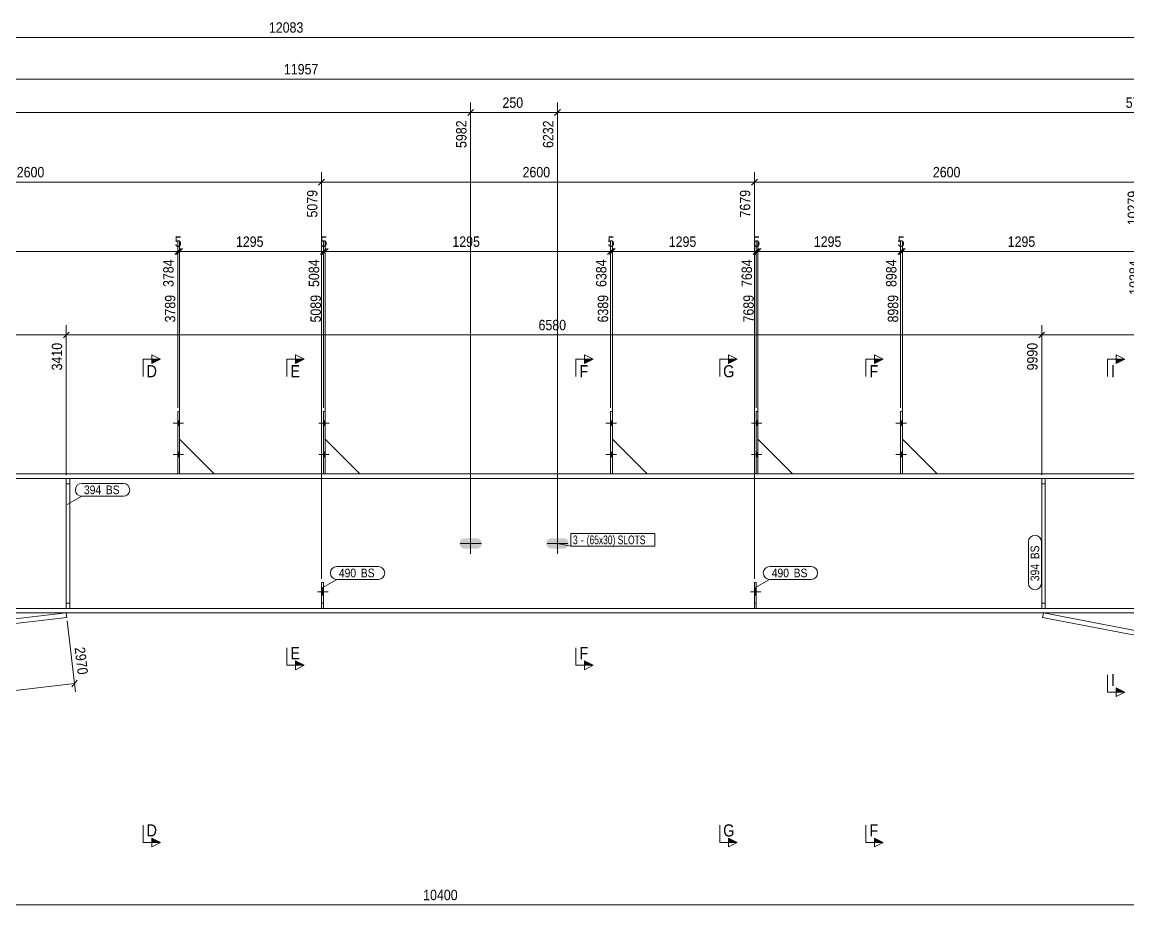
# Model space of a CAD drawing. Header units: millimetres. Extents: x 2 to 1174, y 1 to 825.
# Drawn here: x 450 to 768.3, y 285.3 to 539.3 of the extents above; entities that cross this region are included whole.
import ezdxf

# ---------------------------------------------------------------- set-up
doc = ezdxf.new("R2010")
doc.units = ezdxf.units.MM
for name, pattern in [('XKITLINE00', [0]), ('XKITLINE01', [4, 1, -1, 1, -1]), ('XKITLINE02', [4, 2, -2])]:
    doc.linetypes.add(name, pattern=pattern)
for name, color, linetype, lineweight in [('Bolt', 3, 'Continuous', 0), ('BoltMark', 7, 'Continuous', 0), ('Dimensions', 7, 'Continuous', 0), ('Part', 2, 'Continuous', 0), ('PartMark', 7, 'Continuous', 0), ('Section', 6, 'Continuous', 0)]:
    doc.layers.add(name, color=color, linetype=linetype, lineweight=lineweight)
doc.styles.add('ARIAL', font='ARIAL.TTF')
doc.styles.add('ARIAL_NARROW', font='ARIALN.TTF')

# ---------------------------------------------------------------- blocks, each defined once
blk = doc.blocks.new('*A13')
at = {"layer": 'Bolt'}
for points in [[(661.3, 424.62), (661.8, 424.62), (661.8, 423.22), (661.3, 423.22)], [(661.3, 424.62), (661.8, 424.62), (661.8, 423.22), (661.3, 423.22)], [(661.3, 415.62), (661.8, 415.62), (661.8, 414.22), (661.3, 414.22)], [(661.3, 415.62), (661.8, 415.62), (661.8, 414.22), (661.3, 414.22)]]:
    blk.add_hatch(color=3, dxfattribs=at).paths.add_polyline_path(points, flags=17)
at = {"layer": 'Bolt', "color": 3, "linetype": 'XKITLINE00', "lineweight": 0}
for p, q in [((662.96, 423.92), (659.96, 423.92)), ((662.96, 423.92), (659.96, 423.92)), ((661.8, 424.62), (661.3, 424.62)), ((661.8, 424.62), (661.3, 424.62)), ((661.8, 423.22), (661.3, 423.22)), ((661.8, 423.22), (661.3, 423.22)), ((662.96, 414.92), (659.96, 414.92)), ((662.96, 414.92), (659.96, 414.92)), ((661.8, 415.62), (661.3, 415.62)), ((661.8, 415.62), (661.3, 415.62)), ((661.8, 414.22), (661.3, 414.22)), ((661.8, 414.22), (661.3, 414.22))]:
    blk.add_line(p, q, dxfattribs=at)
blk = doc.blocks.new('*A14')
at = {"layer": 'Bolt'}
for points in [[(702.88, 424.62), (703.38, 424.62), (703.38, 423.22), (702.88, 423.22)], [(702.88, 424.62), (703.38, 424.62), (703.38, 423.22), (702.88, 423.22)], [(702.88, 415.62), (703.38, 415.62), (703.38, 414.22), (702.88, 414.22)], [(702.88, 415.62), (703.38, 415.62), (703.38, 414.22), (702.88, 414.22)]]:
    blk.add_hatch(color=3, dxfattribs=at).paths.add_polyline_path(points, flags=17)
at = {"layer": 'Bolt', "color": 3, "linetype": 'XKITLINE00', "lineweight": 0}
for p, q in [((704.54, 423.92), (701.54, 423.92)), ((704.54, 423.92), (701.54, 423.92)), ((703.38, 424.62), (702.88, 424.62)), ((703.38, 424.62), (702.88, 424.62)), ((703.38, 423.22), (702.88, 423.22)), ((703.38, 423.22), (702.88, 423.22)), ((704.54, 414.92), (701.54, 414.92)), ((704.54, 414.92), (701.54, 414.92)), ((703.38, 415.62), (702.88, 415.62)), ((703.38, 415.62), (702.88, 415.62)), ((703.38, 414.22), (702.88, 414.22)), ((703.38, 414.22), (702.88, 414.22))]:
    blk.add_line(p, q, dxfattribs=at)
blk = doc.blocks.new('*A18')
at = {"layer": 'Part', "color": 2, "linetype": 'XKITLINE00', "lineweight": 0}
for p, q in [((478.74, 409.32), (121.71, 409.32)), ((478.74, 408.02), (123.04, 408.02)), ((520.32, 409.32), (478.84, 409.32)), ((520.32, 408.02), (478.84, 408.02)), ((562.22, 409.32), (520.42, 409.32)), ((562.22, 408.02), (520.42, 408.02)), ((644.9, 409.32), (562.32, 409.32)), ((644.9, 408.02), (562.32, 408.02)), ((686.8, 409.32), (645, 409.32)), ((686.8, 408.02), (645, 408.02)), ((728.38, 409.32), (686.9, 409.32)), ((728.38, 408.02), (686.9, 408.02)), ((940.15, 409.32), (728.48, 409.32)), ((940.15, 408.02), (728.48, 408.02)), ((161.41, 370.62), (478.74, 370.62)), ((162.74, 369.32), (478.74, 369.32)), ((478.84, 370.62), (520.32, 370.62)), ((478.84, 369.32), (520.32, 369.32)), ((520.42, 370.62), (562.22, 370.62)), ((520.42, 369.32), (562.22, 369.32)), ((562.32, 370.62), (644.9, 370.62)), ((562.32, 369.32), (644.9, 369.32)), ((645, 370.62), (686.8, 370.62)), ((645, 369.32), (686.8, 369.32)), ((686.9, 370.62), (728.38, 370.62)), ((686.9, 369.32), (728.38, 369.32)), ((728.48, 370.62), (940.15, 370.62)), ((728.48, 369.32), (940.15, 369.32))]:
    blk.add_line(p, q, dxfattribs=at)
blk = doc.blocks.new('*A26')
at = {"layer": 'Part', "color": 2, "linetype": 'XKITLINE00', "lineweight": 0}
for p, q in [((536.22, 370.62), (536.22, 378.12)), ((536.22, 378.12), (536.72, 378.12)), ((536.72, 378.12), (536.72, 370.62))]:
    blk.add_line(p, q, dxfattribs=at)
at = {"layer": 'Part', "color": 7, "linetype": 'XKITLINE01', "lineweight": 0}
for p, q in [((536.22, 372.12), (536.72, 372.12)), ((536.72, 370.62), (536.22, 370.62))]:
    blk.add_line(p, q, dxfattribs=at)
blk = doc.blocks.new('*A27')
at = {"layer": 'Part', "color": 7, "linetype": 'XKITLINE01', "lineweight": 0}
for p, q in [((536.22, 378.12), (536.22, 370.62)), ((536.72, 378.12), (536.22, 378.12)), ((536.72, 370.62), (536.72, 378.12)), ((536.22, 372.12), (536.72, 372.12)), ((536.22, 370.62), (536.72, 370.62))]:
    blk.add_line(p, q, dxfattribs=at)
blk = doc.blocks.new('*A28')
at = {"layer": 'Part', "color": 2, "linetype": 'XKITLINE00', "lineweight": 0}
for p, q in [((660.8, 370.62), (660.8, 378.12)), ((660.8, 378.12), (661.3, 378.12)), ((661.3, 378.12), (661.3, 370.62))]:
    blk.add_line(p, q, dxfattribs=at)
at = {"layer": 'Part', "color": 7, "linetype": 'XKITLINE01', "lineweight": 0}
for p, q in [((660.8, 372.12), (661.3, 372.12)), ((661.3, 370.62), (660.8, 370.62))]:
    blk.add_line(p, q, dxfattribs=at)
blk = doc.blocks.new('*A29')
at = {"layer": 'Part', "color": 7, "linetype": 'XKITLINE01', "lineweight": 0}
for p, q in [((660.8, 378.12), (660.8, 370.62)), ((661.3, 378.12), (660.8, 378.12)), ((661.3, 370.62), (661.3, 378.12)), ((660.8, 372.12), (661.3, 372.12)), ((660.8, 370.62), (661.3, 370.62))]:
    blk.add_line(p, q, dxfattribs=at)
blk = doc.blocks.new('*A38')
at = {"layer": 'Part', "color": 2, "linetype": 'XKITLINE00', "lineweight": 0}
blk.add_line((505.32, 409.32), (495.32, 419.32), dxfattribs=at)
at = {"layer": 'Part', "color": 7, "linetype": 'XKITLINE01', "lineweight": 0}
for p, q in [((495.32, 419.32), (495.32, 409.32)), ((495.32, 409.32), (505.32, 409.32))]:
    blk.add_line(p, q, dxfattribs=at)
blk = doc.blocks.new('*A39')
at = {"layer": 'Part', "color": 2, "linetype": 'XKITLINE00', "lineweight": 0}
for p, q in [((495.32, 427.32), (494.82, 427.32)), ((494.82, 427.32), (494.82, 409.32)), ((495.32, 409.32), (495.32, 427.32))]:
    blk.add_line(p, q, dxfattribs=at)
at = {"layer": 'Part', "color": 7, "linetype": 'XKITLINE01', "lineweight": 0}
blk.add_line((494.82, 409.32), (495.32, 409.32), dxfattribs=at)
blk = doc.blocks.new('*A40')
at = {"layer": 'Part', "color": 2, "linetype": 'XKITLINE00', "lineweight": 0}
blk.add_line((547.22, 409.32), (537.22, 419.32), dxfattribs=at)
at = {"layer": 'Part', "color": 7, "linetype": 'XKITLINE01', "lineweight": 0}
for p, q in [((537.22, 419.32), (537.22, 409.32)), ((537.22, 409.32), (547.22, 409.32))]:
    blk.add_line(p, q, dxfattribs=at)
blk = doc.blocks.new('*A41')
at = {"layer": 'Part', "color": 2, "linetype": 'XKITLINE00', "lineweight": 0}
for p, q in [((537.22, 427.32), (536.72, 427.32)), ((536.72, 427.32), (536.72, 409.32)), ((537.22, 409.32), (537.22, 427.32))]:
    blk.add_line(p, q, dxfattribs=at)
at = {"layer": 'Part', "color": 7, "linetype": 'XKITLINE01', "lineweight": 0}
blk.add_line((536.72, 409.32), (537.22, 409.32), dxfattribs=at)
blk = doc.blocks.new('*A42')
at = {"layer": 'Part', "color": 2, "linetype": 'XKITLINE00', "lineweight": 0}
blk.add_line((629.9, 409.32), (619.9, 419.32), dxfattribs=at)
at = {"layer": 'Part', "color": 7, "linetype": 'XKITLINE01', "lineweight": 0}
for p, q in [((619.9, 419.32), (619.9, 409.32)), ((619.9, 409.32), (629.9, 409.32))]:
    blk.add_line(p, q, dxfattribs=at)
blk = doc.blocks.new('*A43')
at = {"layer": 'Part', "color": 2, "linetype": 'XKITLINE00', "lineweight": 0}
for p, q in [((619.9, 427.32), (619.4, 427.32)), ((619.4, 427.32), (619.4, 409.32)), ((619.9, 409.32), (619.9, 427.32))]:
    blk.add_line(p, q, dxfattribs=at)
at = {"layer": 'Part', "color": 7, "linetype": 'XKITLINE01', "lineweight": 0}
blk.add_line((619.4, 409.32), (619.9, 409.32), dxfattribs=at)
blk = doc.blocks.new('*A44')
at = {"layer": 'Part', "color": 2, "linetype": 'XKITLINE00', "lineweight": 0}
blk.add_line((671.8, 409.32), (661.8, 419.32), dxfattribs=at)
at = {"layer": 'Part', "color": 7, "linetype": 'XKITLINE01', "lineweight": 0}
for p, q in [((661.8, 419.32), (661.8, 409.32)), ((661.8, 409.32), (671.8, 409.32))]:
    blk.add_line(p, q, dxfattribs=at)
blk = doc.blocks.new('*A45')
at = {"layer": 'Part', "color": 2, "linetype": 'XKITLINE00', "lineweight": 0}
for p, q in [((661.8, 427.32), (661.3, 427.32)), ((661.3, 427.32), (661.3, 409.32)), ((661.8, 409.32), (661.8, 427.32))]:
    blk.add_line(p, q, dxfattribs=at)
at = {"layer": 'Part', "color": 7, "linetype": 'XKITLINE01', "lineweight": 0}
blk.add_line((661.3, 409.32), (661.8, 409.32), dxfattribs=at)
blk = doc.blocks.new('*A46')
at = {"layer": 'Part', "color": 2, "linetype": 'XKITLINE00', "lineweight": 0}
blk.add_line((713.38, 409.32), (703.38, 419.32), dxfattribs=at)
at = {"layer": 'Part', "color": 7, "linetype": 'XKITLINE01', "lineweight": 0}
for p, q in [((703.38, 419.32), (703.38, 409.32)), ((703.38, 409.32), (713.38, 409.32))]:
    blk.add_line(p, q, dxfattribs=at)
blk = doc.blocks.new('*A47')
at = {"layer": 'Part', "color": 2, "linetype": 'XKITLINE00', "lineweight": 0}
for p, q in [((703.38, 427.32), (702.88, 427.32)), ((702.88, 427.32), (702.88, 409.32)), ((703.38, 409.32), (703.38, 427.32))]:
    blk.add_line(p, q, dxfattribs=at)
at = {"layer": 'Part', "color": 7, "linetype": 'XKITLINE01', "lineweight": 0}
blk.add_line((702.88, 409.32), (703.38, 409.32), dxfattribs=at)
blk = doc.blocks.new('*A52')
at = {"layer": 'Part', "color": 7, "linetype": 'XKITLINE01', "lineweight": 0}
for p, q in [((744.48, 408.02), (743.48, 408.02)), ((743.48, 408.02), (743.48, 370.62)), ((744.48, 370.62), (744.48, 408.02)), ((743.48, 406.52), (744.48, 406.52)), ((743.48, 372.12), (744.48, 372.12)), ((743.48, 370.62), (744.48, 370.62))]:
    blk.add_line(p, q, dxfattribs=at)
blk = doc.blocks.new('*A53')
at = {"layer": 'Part', "color": 2, "linetype": 'XKITLINE00', "lineweight": 0}
for p, q in [((743.48, 370.62), (743.48, 408.02)), ((744.48, 408.02), (744.48, 370.62))]:
    blk.add_line(p, q, dxfattribs=at)
at = {"layer": 'Part', "color": 7, "linetype": 'XKITLINE01', "lineweight": 0}
for p, q in [((744.48, 408.02), (743.48, 408.02)), ((743.48, 406.52), (744.48, 406.52)), ((744.48, 372.12), (743.48, 372.12)), ((744.48, 370.62), (743.48, 370.62))]:
    blk.add_line(p, q, dxfattribs=at)
blk = doc.blocks.new('*A54')
at = {"layer": 'Part', "color": 2, "linetype": 'XKITLINE00', "lineweight": 0}
for p, q in [((743.98, 369.32), (743.73, 368.04)), ((940.15, 331.64), (743.98, 369.32)), ((938.69, 369.32), (940.15, 367.86)), ((940.15, 330.32), (743.73, 368.04))]:
    blk.add_line(p, q, dxfattribs=at)
at = {"layer": 'Part', "color": 7, "linetype": 'XKITLINE01', "lineweight": 0}
for p, q in [((743.98, 369.32), (938.69, 369.32)), ((940.15, 330.32), (940.15, 367.86))]:
    blk.add_line(p, q, dxfattribs=at)
blk = doc.blocks.new('*A58')
at = {"layer": 'Part', "color": 2, "linetype": 'XKITLINE00', "lineweight": 0}
for p, q in [((163.8, 368.28), (164.23, 369.32)), ((163.81, 368.3), (164.23, 369.32)), ((462.74, 369.32), (194.96, 337.9)), ((462.74, 369.32), (462.89, 368.03)), ((163.81, 368.3), (163.8, 368.28)), ((194.96, 337.9), (163.81, 368.3)), ((462.89, 368.03), (196.16, 336.74))]:
    blk.add_line(p, q, dxfattribs=at)
at = {"layer": 'Part', "color": 7, "linetype": 'XKITLINE01', "lineweight": 0}
for p, q in [((462.74, 369.32), (164.23, 369.32)), ((196.16, 336.74), (163.8, 368.28))]:
    blk.add_line(p, q, dxfattribs=at)
blk = doc.blocks.new('*A59')
at = {"layer": 'Part', "color": 7, "linetype": 'XKITLINE01', "lineweight": 0}
for p, q in [((462.74, 408.02), (462.74, 370.62)), ((462.74, 408.02), (463.74, 408.02)), ((463.74, 408.02), (463.74, 370.62)), ((462.74, 406.52), (463.74, 406.52)), ((463.74, 372.12), (462.74, 372.12)), ((463.74, 370.62), (462.74, 370.62))]:
    blk.add_line(p, q, dxfattribs=at)
blk = doc.blocks.new('*A60')
at = {"layer": 'Part', "color": 2, "linetype": 'XKITLINE00', "lineweight": 0}
for p, q in [((462.74, 370.62), (462.74, 408.02)), ((463.74, 408.02), (463.74, 370.62))]:
    blk.add_line(p, q, dxfattribs=at)
at = {"layer": 'Part', "color": 7, "linetype": 'XKITLINE01', "lineweight": 0}
for p, q in [((462.74, 408.02), (463.74, 408.02)), ((462.74, 406.52), (463.74, 406.52)), ((462.74, 372.12), (463.74, 372.12)), ((462.74, 370.62), (463.74, 370.62))]:
    blk.add_line(p, q, dxfattribs=at)
blk = doc.blocks.new('*A61')
at = {"layer": 'Bolt'}
for points in [[(575.87, 389.32), (575.98, 389.89), (576.31, 390.38), (576.8, 390.7), (577.37, 390.82), (580.87, 390.82), (581.44, 390.7), (581.93, 390.38), (582.25, 389.89), (582.37, 389.32), (582.25, 388.74), (581.93, 388.26), (581.44, 387.93), (580.87, 387.82), (577.37, 387.82), (576.8, 387.93), (576.31, 388.26), (575.98, 388.74)], [(600.87, 389.32), (600.98, 389.89), (601.31, 390.38), (601.8, 390.7), (602.37, 390.82), (605.87, 390.82), (606.44, 390.7), (606.93, 390.38), (607.25, 389.89), (607.37, 389.32), (607.25, 388.74), (606.93, 388.26), (606.44, 387.93), (605.87, 387.82), (602.37, 387.82), (601.8, 387.93), (601.31, 388.26), (600.98, 388.74)]]:
    blk.add_hatch(color=3, dxfattribs=at).paths.add_polyline_path(points, flags=17)
at = {"layer": 'Bolt', "color": 3, "linetype": 'XKITLINE00', "lineweight": 0}
for p, q in [((579.12, 392.32), (579.12, 386.32)), ((604.12, 392.32), (604.12, 386.32)), ((582.12, 389.32), (576.12, 389.32)), ((607.12, 389.32), (601.12, 389.32))]:
    blk.add_line(p, q, dxfattribs=at)
blk = doc.blocks.new('*A67')
at = {"layer": 'Bolt'}
blk.add_hatch(color=3, dxfattribs=at).paths.add_polyline_path([(536.72, 374.43), (536.22, 374.43), (536.22, 376.4), (536.72, 376.4)], flags=17)
at = {"layer": 'Bolt', "color": 3, "linetype": 'XKITLINE00', "lineweight": 0}
for p, q in [((536.72, 376.4), (536.22, 376.4)), ((538.07, 375.42), (535.07, 375.42)), ((536.72, 374.43), (536.22, 374.43))]:
    blk.add_line(p, q, dxfattribs=at)
blk = doc.blocks.new('*A68')
at = {"layer": 'Bolt', "color": 3, "linetype": 'XKITLINE02', "lineweight": 0}
for p, q in [((536.72, 376.4), (536.22, 376.4)), ((538.07, 375.42), (535.07, 375.42)), ((536.72, 374.43), (536.22, 374.43))]:
    blk.add_line(p, q, dxfattribs=at)
blk = doc.blocks.new('*A69')
at = {"layer": 'Bolt'}
blk.add_hatch(color=3, dxfattribs=at).paths.add_polyline_path([(661.3, 374.43), (660.8, 374.43), (660.8, 376.4), (661.3, 376.4)], flags=17)
at = {"layer": 'Bolt', "color": 3, "linetype": 'XKITLINE00', "lineweight": 0}
for p, q in [((661.3, 376.4), (660.8, 376.4)), ((662.65, 375.42), (659.65, 375.42)), ((661.3, 374.43), (660.8, 374.43))]:
    blk.add_line(p, q, dxfattribs=at)
blk = doc.blocks.new('*A70')
at = {"layer": 'Bolt', "color": 3, "linetype": 'XKITLINE02', "lineweight": 0}
for p, q in [((661.3, 376.4), (660.8, 376.4)), ((662.65, 375.42), (659.65, 375.42)), ((661.3, 374.43), (660.8, 374.43))]:
    blk.add_line(p, q, dxfattribs=at)
blk = doc.blocks.new('*A77')
at = {"layer": 'Bolt'}
for points in [[(494.82, 424.62), (495.32, 424.62), (495.32, 423.22), (494.82, 423.22)], [(494.82, 424.62), (495.32, 424.62), (495.32, 423.22), (494.82, 423.22)], [(494.82, 415.62), (495.32, 415.62), (495.32, 414.22), (494.82, 414.22)], [(494.82, 415.62), (495.32, 415.62), (495.32, 414.22), (494.82, 414.22)]]:
    blk.add_hatch(color=3, dxfattribs=at).paths.add_polyline_path(points, flags=17)
at = {"layer": 'Bolt', "color": 3, "linetype": 'XKITLINE00', "lineweight": 0}
for p, q in [((496.48, 423.92), (493.48, 423.92)), ((496.48, 423.92), (493.48, 423.92)), ((495.32, 424.62), (494.82, 424.62)), ((495.32, 424.62), (494.82, 424.62)), ((495.32, 423.22), (494.82, 423.22)), ((495.32, 423.22), (494.82, 423.22)), ((496.48, 414.92), (493.48, 414.92)), ((496.48, 414.92), (493.48, 414.92)), ((495.32, 415.62), (494.82, 415.62)), ((495.32, 415.62), (494.82, 415.62)), ((495.32, 414.22), (494.82, 414.22)), ((495.32, 414.22), (494.82, 414.22))]:
    blk.add_line(p, q, dxfattribs=at)
blk = doc.blocks.new('*A78')
at = {"layer": 'Bolt'}
for points in [[(536.72, 424.62), (537.22, 424.62), (537.22, 423.22), (536.72, 423.22)], [(536.72, 424.62), (537.22, 424.62), (537.22, 423.22), (536.72, 423.22)], [(536.72, 415.62), (537.22, 415.62), (537.22, 414.22), (536.72, 414.22)], [(536.72, 415.62), (537.22, 415.62), (537.22, 414.22), (536.72, 414.22)]]:
    blk.add_hatch(color=3, dxfattribs=at).paths.add_polyline_path(points, flags=17)
at = {"layer": 'Bolt', "color": 3, "linetype": 'XKITLINE00', "lineweight": 0}
for p, q in [((538.38, 423.92), (535.38, 423.92)), ((538.38, 423.92), (535.38, 423.92)), ((537.22, 424.62), (536.72, 424.62)), ((537.22, 424.62), (536.72, 424.62)), ((537.22, 423.22), (536.72, 423.22)), ((537.22, 423.22), (536.72, 423.22)), ((538.38, 414.92), (535.38, 414.92)), ((538.38, 414.92), (535.38, 414.92)), ((537.22, 415.62), (536.72, 415.62)), ((537.22, 415.62), (536.72, 415.62)), ((537.22, 414.22), (536.72, 414.22)), ((537.22, 414.22), (536.72, 414.22))]:
    blk.add_line(p, q, dxfattribs=at)
blk = doc.blocks.new('*A79')
at = {"layer": 'Bolt'}
for points in [[(619.4, 424.62), (619.9, 424.62), (619.9, 423.22), (619.4, 423.22)], [(619.4, 424.62), (619.9, 424.62), (619.9, 423.22), (619.4, 423.22)], [(619.4, 415.62), (619.9, 415.62), (619.9, 414.22), (619.4, 414.22)], [(619.4, 415.62), (619.9, 415.62), (619.9, 414.22), (619.4, 414.22)]]:
    blk.add_hatch(color=3, dxfattribs=at).paths.add_polyline_path(points, flags=17)
at = {"layer": 'Bolt', "color": 3, "linetype": 'XKITLINE00', "lineweight": 0}
for p, q in [((621.06, 423.92), (618.06, 423.92)), ((621.06, 423.92), (618.06, 423.92)), ((619.9, 424.62), (619.4, 424.62)), ((619.9, 424.62), (619.4, 424.62)), ((619.9, 423.22), (619.4, 423.22)), ((619.9, 423.22), (619.4, 423.22)), ((621.06, 414.92), (618.06, 414.92)), ((621.06, 414.92), (618.06, 414.92)), ((619.9, 415.62), (619.4, 415.62)), ((619.9, 415.62), (619.4, 415.62)), ((619.9, 414.22), (619.4, 414.22)), ((619.9, 414.22), (619.4, 414.22))]:
    blk.add_line(p, q, dxfattribs=at)
blk = doc.blocks.new('*A225')
at = {"layer": 'Dimensions', "color": 7, "linetype": 'XKITLINE00', "lineweight": 0}
blk.add_line((111.08, 534.95), (942.15, 534.95), dxfattribs=at)
at = {"layer": 'Dimensions', "color": 3, "style": 'ARIAL', "width": 0.85}
blk.add_text('12083', height=3, dxfattribs=at).set_placement((521.05, 536.3))
blk = doc.blocks.new('*A231')
at = {"layer": 'Dimensions', "color": 7, "linetype": 'XKITLINE00', "lineweight": 0}
blk.add_line((121.71, 522.95), (940.15, 522.95), dxfattribs=at)
at = {"layer": 'Dimensions', "color": 3, "style": 'ARIAL', "width": 0.85}
blk.add_text('11957', height=3, dxfattribs=at).set_placement((525.37, 524.3))
blk = doc.blocks.new('*A232')
at = {"layer": 'Dimensions', "color": 7, "linetype": 'XKITLINE00', "lineweight": 0}
for p, q in [((743.48, 409.02), (743.48, 452.17)), ((940.15, 410.32), (940.15, 452.17)), ((744.33, 450.17), (742.63, 448.47)), ((743.48, 449.32), (940.15, 449.32)), ((941, 450.17), (939.3, 448.47))]:
    blk.add_line(p, q, dxfattribs=at)
at = {"layer": 'Dimensions', "color": 3}
for p in [(743.48, 449.32), (940.15, 449.32)]:
    blk.add_point(p, dxfattribs=at)
at = {"layer": 'Dimensions', "color": 3, "style": 'ARIAL', "width": 0.85}
blk.add_text('1967', height=3, dxfattribs=at).set_placement((837.37, 450.67))
blk.add_text('11957', height=3, rotation=90.0002, dxfattribs=at).set_placement((938.95, 436.89))
blk = doc.blocks.new('*A233')
at = {"layer": 'Dimensions', "color": 7, "linetype": 'XKITLINE00', "lineweight": 0}
blk.add_line((239.64, 285.32), (902.41, 285.32), dxfattribs=at)
at = {"layer": 'Dimensions', "color": 3, "style": 'ARIAL', "width": 0.85}
blk.add_text('10400', height=3, dxfattribs=at).set_placement((565.46, 286.67))
blk = doc.blocks.new('*A234')
at = {"layer": 'Dimensions', "color": 7, "linetype": 'XKITLINE00', "lineweight": 0}
for p, q in [((604.12, 390.32), (604.12, 516.17)), ((604.97, 514.17), (603.27, 512.47)), ((604.12, 513.32), (940.15, 513.32))]:
    blk.add_line(p, q, dxfattribs=at)
at = {"layer": 'Dimensions', "color": 3}
blk.add_point((604.12, 513.32), dxfattribs=at)
at = {"layer": 'Dimensions', "color": 3, "style": 'ARIAL', "width": 0.85}
blk.add_text('5725', height=3, dxfattribs=at).set_placement((767.68, 514.67))
blk = doc.blocks.new('*A235')
at = {"layer": 'Dimensions', "color": 7, "linetype": 'XKITLINE00', "lineweight": 0}
for p, q in [((661.65, 494.17), (659.95, 492.47)), ((660.8, 379.12), (660.8, 496.17)), ((773.26, 494.17), (771.56, 492.47)), ((772.41, 379.12), (772.41, 496.17)), ((660.8, 493.32), (772.41, 493.32))]:
    blk.add_line(p, q, dxfattribs=at)
at = {"layer": 'Dimensions', "color": 3}
for p in [(660.8, 493.32), (772.41, 493.32)]:
    blk.add_point(p, dxfattribs=at)
at = {"layer": 'Dimensions', "color": 3, "style": 'ARIAL', "width": 0.85}
blk.add_text('2600', height=3, dxfattribs=at).set_placement((712.16, 494.67))
blk.add_text('10279', height=3, rotation=90.0002, dxfattribs=at).set_placement((771.21, 480.89))
blk = doc.blocks.new('*A236')
at = {"layer": 'Dimensions', "color": 7, "linetype": 'XKITLINE00', "lineweight": 0}
for p, q in [((703.38, 420.32), (703.38, 476.17)), ((772.91, 428.32), (772.91, 476.17)), ((704.23, 474.17), (702.53, 472.47)), ((703.38, 473.32), (772.91, 473.32)), ((773.76, 474.17), (772.06, 472.47))]:
    blk.add_line(p, q, dxfattribs=at)
at = {"layer": 'Dimensions', "color": 3}
for p in [(703.38, 473.32), (772.91, 473.32)]:
    blk.add_point(p, dxfattribs=at)
at = {"layer": 'Dimensions', "color": 3, "style": 'ARIAL', "width": 0.85}
blk.add_text('1295', height=3, dxfattribs=at).set_placement((733.7, 474.67))
blk.add_text('10284', height=3, rotation=90.0002, dxfattribs=at).set_placement((771.71, 460.89))
blk = doc.blocks.new('*A240')
at = {"layer": 'BoltMark', "color": 7, "linetype": 'XKITLINE00', "lineweight": 0}
for p, q in [((607.98, 392.2), (632.1, 392.2)), ((607.98, 388.5), (607.98, 392.2)), ((632.1, 388.5), (632.1, 392.2)), ((604.12, 389.32), (607.98, 388.5)), ((607.98, 388.5), (632.1, 388.5))]:
    blk.add_line(p, q, dxfattribs=at)
at = {"layer": 'BoltMark', "color": 3, "style": 'ARIAL_NARROW', "width": 0.85}
for s, p in [('3', (608.58, 389.1)), ('(65x30) SLOTS', (612.51, 389.1)), ('-', (610.85, 389.1))]:
    blk.add_text(s, height=2.5, dxfattribs=at).set_placement(p)
blk = doc.blocks.new('*A253')
at = {"layer": 'PartMark', "color": 7, "linetype": 'XKITLINE00', "lineweight": 0}
for p, q in [((739.68, 377.87), (739.68, 389.83)), ((743.38, 377.87), (743.38, 389.83))]:
    blk.add_line(p, q, dxfattribs=at)
for centre, start, end in [((741.53, 389.83), 360, 180), ((741.53, 377.87), 180, 360)]:
    blk.add_arc(centre, 1.85, start, end, dxfattribs=at)
at = {"layer": 'PartMark', "color": 3, "style": 'ARIAL', "width": 0.85}
for s, p in [('BS', (742.78, 384.78)), ('394', (742.78, 378.47))]:
    blk.add_text(s, height=2.5, rotation=90.0002, dxfattribs=at).set_placement(p)
blk = doc.blocks.new('*A254')
at = {"layer": 'PartMark', "color": 7, "linetype": 'XKITLINE00', "lineweight": 0}
for p, q in [((665.18, 382.68), (677.14, 382.68)), ((660.93, 376.59), (665.18, 378.98)), ((665.18, 378.98), (677.14, 378.98))]:
    blk.add_line(p, q, dxfattribs=at)
for centre, start, end in [((665.18, 380.83), 90, 270), ((677.14, 380.83), 270, 90)]:
    blk.add_arc(centre, 1.85, start, end, dxfattribs=at)
at = {"layer": 'PartMark', "color": 3, "style": 'ARIAL', "width": 0.85}
for s, p in [('490', (665.78, 379.58)), ('BS', (672.09, 379.58))]:
    blk.add_text(s, height=2.5, dxfattribs=at).set_placement(p)
blk = doc.blocks.new('*A255')
at = {"layer": 'PartMark', "color": 7, "linetype": 'XKITLINE00', "lineweight": 0}
for p, q in [((540.59, 382.68), (552.55, 382.68)), ((536.35, 376.59), (540.59, 378.98)), ((540.59, 378.98), (552.55, 378.98))]:
    blk.add_line(p, q, dxfattribs=at)
for centre, start, end in [((540.59, 380.83), 90, 270), ((552.55, 380.83), 270, 90)]:
    blk.add_arc(centre, 1.85, start, end, dxfattribs=at)
at = {"layer": 'PartMark', "color": 3, "style": 'ARIAL', "width": 0.85}
for s, p in [('490', (541.19, 379.58)), ('BS', (547.5, 379.58))]:
    blk.add_text(s, height=2.5, dxfattribs=at).set_placement(p)
blk = doc.blocks.new('*A256')
at = {"layer": 'PartMark', "color": 7, "linetype": 'XKITLINE00', "lineweight": 0}
for p, q in [((467.21, 406.6), (479.17, 406.6)), ((462.97, 400.51), (467.21, 402.9)), ((467.21, 402.9), (479.17, 402.9))]:
    blk.add_line(p, q, dxfattribs=at)
for centre, start, end in [((467.21, 404.75), 90, 270), ((479.17, 404.75), 270, 90)]:
    blk.add_arc(centre, 1.85, start, end, dxfattribs=at)
at = {"layer": 'PartMark', "color": 3, "style": 'ARIAL', "width": 0.85}
for s, p in [('394', (467.81, 403.5)), ('BS', (474.12, 403.5))]:
    blk.add_text(s, height=2.5, dxfattribs=at).set_placement(p)
blk = doc.blocks.new('*A260')
at = {"layer": 'Section'}
for points in [[(528.72, 442.38), (531.22, 442.38), (528.72, 441.13)], [(528.72, 355.5), (531.22, 354.25), (528.72, 354.25)]]:
    blk.add_hatch(color=3, dxfattribs=at).paths.add_polyline_path(points, flags=17)
at = {"layer": 'Section', "color": 3, "linetype": 'XKITLINE00', "lineweight": 0}
for p, q in [((528.72, 441.13), (528.72, 443.63)), ((528.72, 443.63), (531.22, 442.38)), ((531.22, 442.38), (528.72, 441.13)), ((531.22, 354.25), (528.72, 355.5)), ((528.72, 355.5), (528.72, 353)), ((531.22, 354.25), (528.72, 353))]:
    blk.add_line(p, q, dxfattribs=at)
at = {"layer": 'Section', "color": 1, "linetype": 'XKITLINE00', "lineweight": 0}
for p, q in [((526.22, 442.38), (526.22, 437.38)), ((526.22, 442.38), (531.22, 442.38)), ((526.22, 354.25), (526.22, 359.25)), ((526.22, 354.25), (531.22, 354.25))]:
    blk.add_line(p, q, dxfattribs=at)
at = {"layer": 'Section', "color": 7, "style": 'ARIAL', "width": 0.85}
for p in [(527.22, 437.13), (527.22, 356)]:
    blk.add_text('E', height=3.5, dxfattribs=at).set_placement(p)
blk = doc.blocks.new('*A262')
at = {"layer": 'Section'}
for points in [[(764.91, 442.38), (767.41, 442.38), (764.91, 441.13)], [(764.91, 347.76), (767.41, 346.51), (764.91, 346.51)]]:
    blk.add_hatch(color=3, dxfattribs=at).paths.add_polyline_path(points, flags=17)
at = {"layer": 'Section', "color": 3, "linetype": 'XKITLINE00', "lineweight": 0}
for p, q in [((764.91, 441.13), (764.91, 443.63)), ((764.91, 443.63), (767.41, 442.38)), ((767.41, 442.38), (764.91, 441.13)), ((767.41, 346.51), (764.91, 347.76)), ((764.91, 347.76), (764.91, 345.26)), ((767.41, 346.51), (764.91, 345.26))]:
    blk.add_line(p, q, dxfattribs=at)
at = {"layer": 'Section', "color": 1, "linetype": 'XKITLINE00', "lineweight": 0}
for p, q in [((762.41, 442.38), (762.41, 437.38)), ((762.41, 442.38), (767.41, 442.38)), ((762.41, 346.51), (762.41, 351.51)), ((762.41, 346.51), (767.41, 346.51))]:
    blk.add_line(p, q, dxfattribs=at)
at = {"layer": 'Section', "color": 7, "style": 'ARIAL', "width": 0.85}
for p in [(763.41, 437.13), (763.41, 348.26)]:
    blk.add_text('I', height=3.5, dxfattribs=at).set_placement(p)
blk = doc.blocks.new('*A263')
at = {"layer": 'Section'}
for points in [[(695.38, 442.38), (697.88, 442.38), (695.38, 441.13)], [(695.38, 304.5), (697.88, 303.25), (695.38, 303.25)]]:
    blk.add_hatch(color=3, dxfattribs=at).paths.add_polyline_path(points, flags=17)
at = {"layer": 'Section', "color": 3, "linetype": 'XKITLINE00', "lineweight": 0}
for p, q in [((695.38, 441.13), (695.38, 443.63)), ((695.38, 443.63), (697.88, 442.38)), ((697.88, 442.38), (695.38, 441.13)), ((697.88, 303.25), (695.38, 304.5)), ((695.38, 304.5), (695.38, 302)), ((697.88, 303.25), (695.38, 302))]:
    blk.add_line(p, q, dxfattribs=at)
at = {"layer": 'Section', "color": 1, "linetype": 'XKITLINE00', "lineweight": 0}
for p, q in [((692.88, 442.38), (692.88, 437.38)), ((692.88, 442.38), (697.88, 442.38)), ((692.88, 303.25), (692.88, 308.25)), ((692.88, 303.25), (697.88, 303.25))]:
    blk.add_line(p, q, dxfattribs=at)
at = {"layer": 'Section', "color": 7, "style": 'ARIAL', "width": 0.85}
for p in [(693.88, 437.13), (693.88, 305)]:
    blk.add_text('F', height=3.5, dxfattribs=at).set_placement(p)
blk = doc.blocks.new('*A264')
at = {"layer": 'Section'}
for points in [[(653.3, 442.38), (655.8, 442.38), (653.3, 441.13)], [(653.3, 304.5), (655.8, 303.25), (653.3, 303.25)]]:
    blk.add_hatch(color=3, dxfattribs=at).paths.add_polyline_path(points, flags=17)
at = {"layer": 'Section', "color": 3, "linetype": 'XKITLINE00', "lineweight": 0}
for p, q in [((653.3, 441.13), (653.3, 443.63)), ((653.3, 443.63), (655.8, 442.38)), ((655.8, 442.38), (653.3, 441.13)), ((655.8, 303.25), (653.3, 304.5)), ((653.3, 304.5), (653.3, 302)), ((655.8, 303.25), (653.3, 302))]:
    blk.add_line(p, q, dxfattribs=at)
at = {"layer": 'Section', "color": 1, "linetype": 'XKITLINE00', "lineweight": 0}
for p, q in [((650.8, 442.38), (650.8, 437.38)), ((650.8, 442.38), (655.8, 442.38)), ((650.8, 303.25), (650.8, 308.25)), ((650.8, 303.25), (655.8, 303.25))]:
    blk.add_line(p, q, dxfattribs=at)
at = {"layer": 'Section', "color": 7, "style": 'ARIAL', "width": 0.85}
for p in [(651.8, 437.13), (651.8, 305)]:
    blk.add_text('G', height=3.5, dxfattribs=at).set_placement(p)
blk = doc.blocks.new('*A265')
at = {"layer": 'Section'}
for points in [[(611.9, 442.38), (614.4, 442.38), (611.9, 441.13)], [(611.9, 355.5), (614.4, 354.25), (611.9, 354.25)]]:
    blk.add_hatch(color=3, dxfattribs=at).paths.add_polyline_path(points, flags=17)
at = {"layer": 'Section', "color": 3, "linetype": 'XKITLINE00', "lineweight": 0}
for p, q in [((611.9, 441.13), (611.9, 443.63)), ((611.9, 443.63), (614.4, 442.38)), ((614.4, 442.38), (611.9, 441.13)), ((614.4, 354.25), (611.9, 355.5)), ((611.9, 355.5), (611.9, 353)), ((614.4, 354.25), (611.9, 353))]:
    blk.add_line(p, q, dxfattribs=at)
at = {"layer": 'Section', "color": 1, "linetype": 'XKITLINE00', "lineweight": 0}
for p, q in [((609.4, 442.38), (609.4, 437.38)), ((609.4, 442.38), (614.4, 442.38)), ((609.4, 354.25), (609.4, 359.25)), ((609.4, 354.25), (614.4, 354.25))]:
    blk.add_line(p, q, dxfattribs=at)
at = {"layer": 'Section', "color": 7, "style": 'ARIAL', "width": 0.85}
for p in [(610.4, 437.13), (610.4, 356)]:
    blk.add_text('F', height=3.5, dxfattribs=at).set_placement(p)
blk = doc.blocks.new('*A266')
at = {"layer": 'Section'}
for points in [[(487.32, 442.38), (489.82, 442.38), (487.32, 441.13)], [(487.32, 304.5), (489.82, 303.25), (487.32, 303.25)]]:
    blk.add_hatch(color=3, dxfattribs=at).paths.add_polyline_path(points, flags=17)
at = {"layer": 'Section', "color": 3, "linetype": 'XKITLINE00', "lineweight": 0}
for p, q in [((487.32, 441.13), (487.32, 443.63)), ((487.32, 443.63), (489.82, 442.38)), ((489.82, 442.38), (487.32, 441.13)), ((489.82, 303.25), (487.32, 304.5)), ((487.32, 304.5), (487.32, 302)), ((489.82, 303.25), (487.32, 302))]:
    blk.add_line(p, q, dxfattribs=at)
at = {"layer": 'Section', "color": 1, "linetype": 'XKITLINE00', "lineweight": 0}
for p, q in [((484.82, 442.38), (484.82, 437.38)), ((484.82, 442.38), (489.82, 442.38)), ((484.82, 303.25), (484.82, 308.25)), ((484.82, 303.25), (489.82, 303.25))]:
    blk.add_line(p, q, dxfattribs=at)
at = {"layer": 'Section', "color": 7, "style": 'ARIAL', "width": 0.85}
for p in [(485.82, 437.13), (485.82, 305)]:
    blk.add_text('D', height=3.5, dxfattribs=at).set_placement(p)
blk = doc.blocks.new('*A271')
at = {"layer": 'Dimensions', "color": 7, "linetype": 'XKITLINE00', "lineweight": 0}
for p, q in [((462.74, 409.02), (462.74, 452.17)), ((121.71, 449.32), (462.74, 449.32)), ((463.59, 450.17), (461.89, 448.47))]:
    blk.add_line(p, q, dxfattribs=at)
at = {"layer": 'Dimensions', "color": 3}
blk.add_point((462.74, 449.32), dxfattribs=at)
at = {"layer": 'Dimensions', "color": 3, "style": 'ARIAL', "width": 0.85}
blk.add_text('3410', height=3, rotation=90.0002, dxfattribs=at).set_placement((461.54, 439.12))
blk = doc.blocks.new('*A272')
at = {"layer": 'Dimensions', "color": 7, "linetype": 'XKITLINE00', "lineweight": 0}
for p, q in [((462.74, 409.02), (462.74, 452.17)), ((743.48, 409.02), (743.48, 452.17)), ((463.59, 450.17), (461.89, 448.47)), ((462.74, 449.32), (743.48, 449.32)), ((744.33, 450.17), (742.63, 448.47))]:
    blk.add_line(p, q, dxfattribs=at)
at = {"layer": 'Dimensions', "color": 3}
for p in [(462.74, 449.32), (743.48, 449.32)]:
    blk.add_point(p, dxfattribs=at)
at = {"layer": 'Dimensions', "color": 3, "style": 'ARIAL', "width": 0.85}
blk.add_text('6580', height=3, dxfattribs=at).set_placement((598.66, 450.67))
blk.add_text('9990', height=3, rotation=90.0002, dxfattribs=at).set_placement((742.28, 439.12))
blk = doc.blocks.new('*A275')
at = {"layer": 'Dimensions', "color": 7, "linetype": 'XKITLINE00', "lineweight": 0}
for p, q in [((579.12, 390.32), (579.12, 516.17)), ((174.36, 513.32), (579.12, 513.32)), ((579.97, 514.17), (578.27, 512.47))]:
    blk.add_line(p, q, dxfattribs=at)
at = {"layer": 'Dimensions', "color": 3}
blk.add_point((579.12, 513.32), dxfattribs=at)
at = {"layer": 'Dimensions', "color": 3, "style": 'ARIAL', "width": 0.85}
blk.add_text('5982', height=3, rotation=90.0002, dxfattribs=at).set_placement((577.92, 503.12))
blk = doc.blocks.new('*A276')
at = {"layer": 'Dimensions', "color": 7, "linetype": 'XKITLINE00', "lineweight": 0}
for p, q in [((579.12, 390.32), (579.12, 516.17)), ((604.12, 390.32), (604.12, 516.17)), ((579.97, 514.17), (578.27, 512.47)), ((579.12, 513.32), (604.12, 513.32)), ((604.97, 514.17), (603.27, 512.47))]:
    blk.add_line(p, q, dxfattribs=at)
at = {"layer": 'Dimensions', "color": 3}
for p in [(579.12, 513.32), (604.12, 513.32)]:
    blk.add_point(p, dxfattribs=at)
at = {"layer": 'Dimensions', "color": 3, "style": 'ARIAL', "width": 0.85}
blk.add_text('250', height=3, dxfattribs=at).set_placement((588.28, 514.67))
blk.add_text('6232', height=3, rotation=90.0002, dxfattribs=at).set_placement((602.92, 503.12))
blk = doc.blocks.new('*A278')
at = {"layer": 'Dimensions', "color": 7, "linetype": 'XKITLINE00', "lineweight": 0}
for p, q in [((370.49, 494.17), (368.79, 492.47)), ((369.64, 379.12), (369.64, 496.17)), ((537.07, 494.17), (535.37, 492.47)), ((536.22, 379.12), (536.22, 496.17)), ((369.64, 493.32), (536.22, 493.32))]:
    blk.add_line(p, q, dxfattribs=at)
at = {"layer": 'Dimensions', "color": 3}
for p in [(369.64, 493.32), (536.22, 493.32)]:
    blk.add_point(p, dxfattribs=at)
at = {"layer": 'Dimensions', "color": 3, "style": 'ARIAL', "width": 0.85}
blk.add_text('2600', height=3, dxfattribs=at).set_placement((448.48, 494.67))
blk.add_text('5079', height=3, rotation=90.0002, dxfattribs=at).set_placement((535.02, 483.12))
blk = doc.blocks.new('*A279')
at = {"layer": 'Dimensions', "color": 7, "linetype": 'XKITLINE00', "lineweight": 0}
for p, q in [((537.07, 494.17), (535.37, 492.47)), ((536.22, 379.12), (536.22, 496.17)), ((661.65, 494.17), (659.95, 492.47)), ((660.8, 379.12), (660.8, 496.17)), ((536.22, 493.32), (660.8, 493.32))]:
    blk.add_line(p, q, dxfattribs=at)
at = {"layer": 'Dimensions', "color": 3}
for p in [(536.22, 493.32), (660.8, 493.32)]:
    blk.add_point(p, dxfattribs=at)
at = {"layer": 'Dimensions', "color": 3, "style": 'ARIAL', "width": 0.85}
blk.add_text('2600', height=3, dxfattribs=at).set_placement((594.06, 494.67))
blk.add_text('7679', height=3, rotation=90.0002, dxfattribs=at).set_placement((659.6, 483.12))
blk = doc.blocks.new('*A284')
at = {"layer": 'Dimensions', "color": 7, "linetype": 'XKITLINE00', "lineweight": 0}
for p, q in [((370.64, 420.32), (370.64, 476.17)), ((494.82, 428.32), (494.82, 476.17)), ((371.49, 474.17), (369.79, 472.47)), ((370.64, 473.32), (494.82, 473.32)), ((495.67, 474.17), (493.97, 472.47))]:
    blk.add_line(p, q, dxfattribs=at)
at = {"layer": 'Dimensions', "color": 3}
for p in [(370.64, 473.32), (494.82, 473.32)]:
    blk.add_point(p, dxfattribs=at)
at = {"layer": 'Dimensions', "color": 3, "style": 'ARIAL', "width": 0.85}
blk.add_text('1295', height=3, dxfattribs=at).set_placement((428.28, 474.67))
blk.add_text('3784', height=3, rotation=90.0002, dxfattribs=at).set_placement((493.62, 463.12))
blk = doc.blocks.new('*A285')
at = {"layer": 'Dimensions', "color": 7, "linetype": 'XKITLINE00', "lineweight": 0}
for p, q in [((494.82, 428.32), (494.82, 476.17)), ((495.32, 420.32), (495.32, 476.17)), ((495.67, 474.17), (493.97, 472.47)), ((496.17, 474.17), (494.47, 472.47)), ((494.82, 473.32), (495.32, 473.32))]:
    blk.add_line(p, q, dxfattribs=at)
at = {"layer": 'Dimensions', "color": 3}
for p in [(494.82, 473.32), (495.32, 473.32)]:
    blk.add_point(p, dxfattribs=at)
at = {"layer": 'Dimensions', "color": 3, "style": 'ARIAL', "width": 0.85}
blk.add_text('5', height=3, dxfattribs=at).set_placement((493.96, 474.67))
blk.add_text('3789', height=3, rotation=90.0002, dxfattribs=at).set_placement((494.12, 452.92))
blk = doc.blocks.new('*A286')
at = {"layer": 'Dimensions', "color": 7, "linetype": 'XKITLINE00', "lineweight": 0}
for p, q in [((495.32, 420.32), (495.32, 476.17)), ((536.72, 428.32), (536.72, 476.17)), ((496.17, 474.17), (494.47, 472.47)), ((495.32, 473.32), (536.72, 473.32)), ((537.57, 474.17), (535.87, 472.47))]:
    blk.add_line(p, q, dxfattribs=at)
at = {"layer": 'Dimensions', "color": 3}
for p in [(495.32, 473.32), (536.72, 473.32)]:
    blk.add_point(p, dxfattribs=at)
at = {"layer": 'Dimensions', "color": 3, "style": 'ARIAL', "width": 0.85}
blk.add_text('1295', height=3, dxfattribs=at).set_placement((511.57, 474.67))
blk.add_text('5084', height=3, rotation=90.0002, dxfattribs=at).set_placement((535.52, 463.12))
blk = doc.blocks.new('*A287')
at = {"layer": 'Dimensions', "color": 7, "linetype": 'XKITLINE00', "lineweight": 0}
for p, q in [((536.72, 428.32), (536.72, 476.17)), ((537.22, 420.32), (537.22, 476.17)), ((537.57, 474.17), (535.87, 472.47)), ((538.07, 474.17), (536.37, 472.47)), ((536.72, 473.32), (537.22, 473.32))]:
    blk.add_line(p, q, dxfattribs=at)
at = {"layer": 'Dimensions', "color": 3}
for p in [(536.72, 473.32), (537.22, 473.32)]:
    blk.add_point(p, dxfattribs=at)
at = {"layer": 'Dimensions', "color": 3, "style": 'ARIAL', "width": 0.85}
blk.add_text('5', height=3, dxfattribs=at).set_placement((535.86, 474.67))
blk.add_text('5089', height=3, rotation=90.0002, dxfattribs=at).set_placement((536.02, 452.92))
blk = doc.blocks.new('*A288')
at = {"layer": 'Dimensions', "color": 7, "linetype": 'XKITLINE00', "lineweight": 0}
for p, q in [((537.22, 420.32), (537.22, 476.17)), ((619.4, 428.32), (619.4, 476.17)), ((538.07, 474.17), (536.37, 472.47)), ((537.22, 473.32), (619.4, 473.32)), ((620.25, 474.17), (618.55, 472.47))]:
    blk.add_line(p, q, dxfattribs=at)
at = {"layer": 'Dimensions', "color": 3}
for p in [(537.22, 473.32), (619.4, 473.32)]:
    blk.add_point(p, dxfattribs=at)
at = {"layer": 'Dimensions', "color": 3, "style": 'ARIAL', "width": 0.85}
blk.add_text('1295', height=3, dxfattribs=at).set_placement((573.86, 474.67))
blk.add_text('6384', height=3, rotation=90.0002, dxfattribs=at).set_placement((618.2, 463.12))
blk = doc.blocks.new('*A289')
at = {"layer": 'Dimensions', "color": 7, "linetype": 'XKITLINE00', "lineweight": 0}
for p, q in [((619.4, 428.32), (619.4, 476.17)), ((619.9, 420.32), (619.9, 476.17)), ((620.25, 474.17), (618.55, 472.47)), ((620.75, 474.17), (619.05, 472.47)), ((619.4, 473.32), (619.9, 473.32))]:
    blk.add_line(p, q, dxfattribs=at)
at = {"layer": 'Dimensions', "color": 3}
for p in [(619.4, 473.32), (619.9, 473.32)]:
    blk.add_point(p, dxfattribs=at)
at = {"layer": 'Dimensions', "color": 3, "style": 'ARIAL', "width": 0.85}
blk.add_text('5', height=3, dxfattribs=at).set_placement((618.54, 474.67))
blk.add_text('6389', height=3, rotation=90.0002, dxfattribs=at).set_placement((618.7, 452.92))
blk = doc.blocks.new('*A290')
at = {"layer": 'Dimensions', "color": 7, "linetype": 'XKITLINE00', "lineweight": 0}
for p, q in [((619.9, 420.32), (619.9, 476.17)), ((661.3, 428.32), (661.3, 476.17)), ((620.75, 474.17), (619.05, 472.47)), ((619.9, 473.32), (661.3, 473.32)), ((662.15, 474.17), (660.45, 472.47))]:
    blk.add_line(p, q, dxfattribs=at)
at = {"layer": 'Dimensions', "color": 3}
for p in [(619.9, 473.32), (661.3, 473.32)]:
    blk.add_point(p, dxfattribs=at)
at = {"layer": 'Dimensions', "color": 3, "style": 'ARIAL', "width": 0.85}
blk.add_text('1295', height=3, dxfattribs=at).set_placement((636.15, 474.67))
blk.add_text('7684', height=3, rotation=90.0002, dxfattribs=at).set_placement((660.1, 463.12))
blk = doc.blocks.new('*A291')
at = {"layer": 'Dimensions', "color": 7, "linetype": 'XKITLINE00', "lineweight": 0}
for p, q in [((661.3, 428.32), (661.3, 476.17)), ((661.8, 420.32), (661.8, 476.17)), ((662.15, 474.17), (660.45, 472.47)), ((662.65, 474.17), (660.95, 472.47)), ((661.3, 473.32), (661.8, 473.32))]:
    blk.add_line(p, q, dxfattribs=at)
at = {"layer": 'Dimensions', "color": 3}
for p in [(661.3, 473.32), (661.8, 473.32)]:
    blk.add_point(p, dxfattribs=at)
at = {"layer": 'Dimensions', "color": 3, "style": 'ARIAL', "width": 0.85}
blk.add_text('5', height=3, dxfattribs=at).set_placement((660.44, 474.67))
blk.add_text('7689', height=3, rotation=90.0002, dxfattribs=at).set_placement((660.6, 452.92))
blk = doc.blocks.new('*A292')
at = {"layer": 'Dimensions', "color": 7, "linetype": 'XKITLINE00', "lineweight": 0}
for p, q in [((661.8, 420.32), (661.8, 476.17)), ((702.88, 428.32), (702.88, 476.17)), ((662.65, 474.17), (660.95, 472.47)), ((661.8, 473.32), (702.88, 473.32)), ((703.73, 474.17), (702.03, 472.47))]:
    blk.add_line(p, q, dxfattribs=at)
at = {"layer": 'Dimensions', "color": 3}
for p in [(661.8, 473.32), (702.88, 473.32)]:
    blk.add_point(p, dxfattribs=at)
at = {"layer": 'Dimensions', "color": 3, "style": 'ARIAL', "width": 0.85}
blk.add_text('1295', height=3, dxfattribs=at).set_placement((677.89, 474.67))
blk.add_text('8984', height=3, rotation=90.0002, dxfattribs=at).set_placement((701.68, 463.12))
blk = doc.blocks.new('*A293')
at = {"layer": 'Dimensions', "color": 7, "linetype": 'XKITLINE00', "lineweight": 0}
for p, q in [((702.88, 428.32), (702.88, 476.17)), ((703.38, 420.32), (703.38, 476.17)), ((703.73, 474.17), (702.03, 472.47)), ((704.23, 474.17), (702.53, 472.47)), ((702.88, 473.32), (703.38, 473.32))]:
    blk.add_line(p, q, dxfattribs=at)
at = {"layer": 'Dimensions', "color": 3}
for p in [(702.88, 473.32), (703.38, 473.32)]:
    blk.add_point(p, dxfattribs=at)
at = {"layer": 'Dimensions', "color": 3, "style": 'ARIAL', "width": 0.85}
blk.add_text('5', height=3, dxfattribs=at).set_placement((702.02, 474.67))
blk.add_text('8989', height=3, rotation=90.0002, dxfattribs=at).set_placement((702.18, 452.92))
blk = doc.blocks.new('*A295')
at = {"layer": 'Dimensions', "color": 7, "linetype": 'XKITLINE00', "lineweight": 0}
for p, q in [((463.01, 367.03), (465.4, 346.67)), ((213.28, 319.51), (465.12, 349.05)), ((465.86, 349.99), (464.37, 348.11)), ((211.17, 337.49), (213.56, 317.13)), ((214.03, 320.45), (212.54, 318.57))]:
    blk.add_line(p, q, dxfattribs=at)
at = {"layer": 'Dimensions', "color": 3}
for p in [(465.12, 349.05), (213.28, 319.51)]:
    blk.add_point(p, dxfattribs=at)
at = {"layer": 'Dimensions', "color": 3, "style": 'ARIAL', "width": 0.85}
for s, rotation, p in [('2970', -83.3081, (465.12, 359.32)), ('2536', 6.6921, (334.62, 335.1))]:
    blk.add_text(s, height=3, rotation=rotation, dxfattribs=at).set_placement(p)

msp = doc.modelspace()

# ---------------------------------------------------------------- block references
at = {"lineweight": 0}
for name in ['*A225', '*A231', '*A275', '*A276', '*A234', '*A278', '*A279', '*A235', '*A284', '*A285', '*A286', '*A287', '*A288', '*A289', '*A290', '*A291', '*A292', '*A293', '*A236', '*A271', '*A272', '*A232', '*A266', '*A260', '*A265', '*A264', '*A263', '*A262', '*A39', '*A41', '*A43', '*A45', '*A47', '*A77', '*A78', '*A79', '*A13', '*A14', '*A38', '*A40', '*A42', '*A44', '*A46', '*A59', '*A60', '*A52', '*A53', '*A256', '*A61', '*A240', '*A253', '*A255', '*A254', '*A67', '*A68', '*A26', '*A27', '*A69', '*A70', '*A28', '*A29', '*A58', '*A54', '*A295', '*A233']:
    msp.add_blockref(name, (0, 0), dxfattribs=at)
at = {"layer": 'Part', "lineweight": 0}
msp.add_blockref('*A18', (0, 0), dxfattribs=at)

doc.saveas('drawing.dxf')
